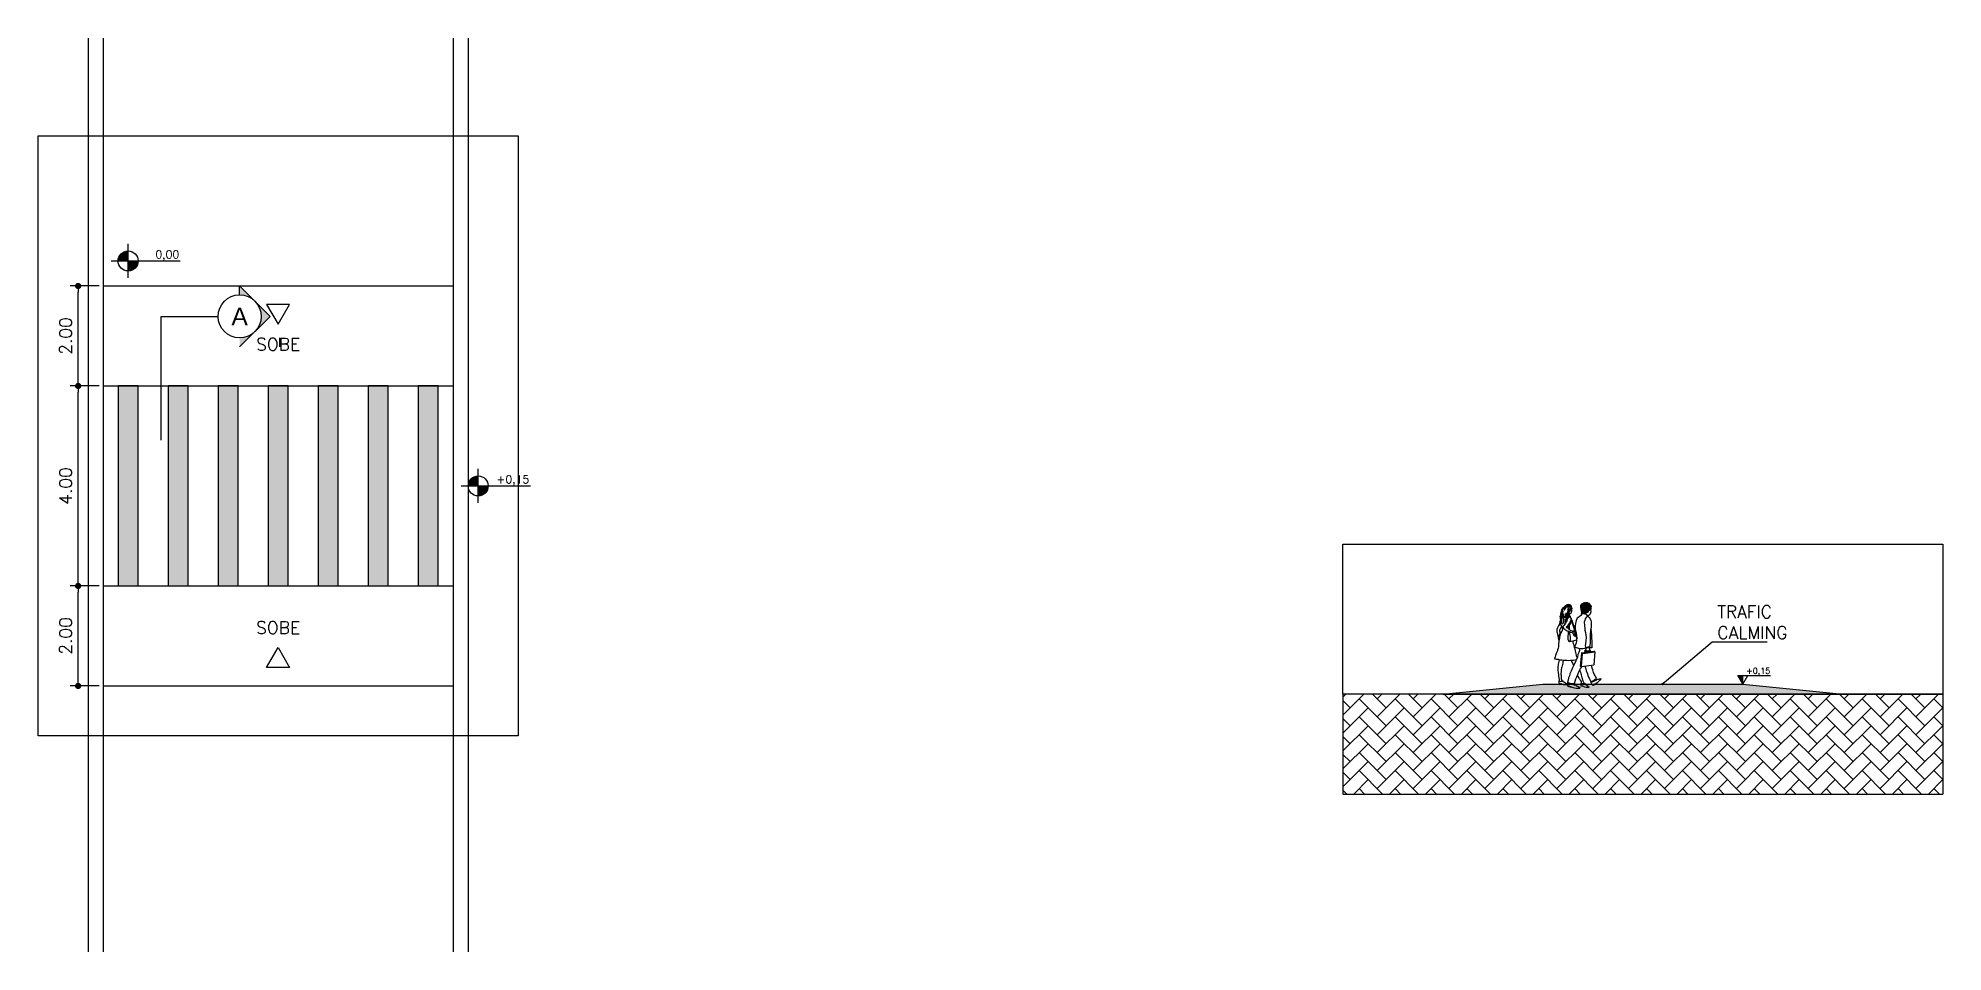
# Model space of a CAD drawing. Extents: x 387222 to 388513, y 9633222 to 9634061.
# Drawn here: x 388144.93 to 388183.02, y 9633479.37 to 9633497.65 of the extents above; entities that cross this region are included whole.
import ezdxf
from ezdxf.enums import TextEntityAlignment as Align

# ---------------------------------------------------------------- set-up
doc = ezdxf.new("R2010")
doc.units = 0
doc.header["$LTSCALE"] = 0.049213
doc.header["$PDSIZE"] = -2.5
doc.layers.get('Defpoints').update_dxf_attribs({"color": 8})
for name, color, linetype in [('AI-Cotas', 12, 'Continuous'), ('AI-Símbolo', 12, 'Continuous'), ('AI-Texto', 2, 'Continuous'), ('MEIO-FIO', 3, 'Continuous'), ('SINAH_IMPLANTAR', 7, 'Continuous')]:
    doc.layers.add(name, color=color, linetype=linetype)
doc.styles.add('COTA_125', font='romans.shx', dxfattribs={"height": 0.25})
doc.styles.add('RS', font='ROMANS.SHX', dxfattribs={"width": 1.1})
doc.styles.add('RS125', font='romans.shx', dxfattribs={"height": 0.25})
doc.styles.add('RUA_150', font='arial.ttf', dxfattribs={"height": 0.35})
doc.dimstyles.new('Cota 125', dxfattribs={"dimscale": 0.125, "dimtxt": 0.25, "dimasz": 1, "dimexe": 1.25, "dimexo": 0.625, "dimgap": 1, "dimtad": 1, "dimzin": 4, "dimdsep": 46, "dimtxsty": 'RS125', "dimblk": 'DOT', "dimcen": 0.1, "dimclrd": 12, "dimclre": 12, "dimclrt": 2, "dimadec": 0, "dimazin": 0, "dimtfac": 1, "dimtix": 1, "dimtmove": 0, "dimatfit": 3, "dimldrblk": 'DOT', "dimfxl": 1.25, "dimarcsym": 0})
doc.dimstyles.new('COTAS_125', dxfattribs={"dimtxt": 0.25, "dimasz": 0.045, "dimexe": 0.01, "dimexo": 0, "dimgap": 0.06, "dimtad": 1, "dimzin": 1, "dimdsep": 46, "dimtxsty": 'COTA_125', "dimblk": 'DOT', "dimcen": 1, "dimclrd": 5, "dimclre": 5, "dimclrt": 5, "dimadec": 0, "dimazin": 0, "dimtfac": 1, "dimtmove": 0, "dimatfit": 0, "dimldrblk": 'DOT', "dimfxl": 1, "dimtolj": 1, "dimtzin": 4, "dimarcsym": 0})

# ---------------------------------------------------------------- blocks, each defined once
blk = doc.blocks.new('_Dot')
at = {"color": 0, "linetype": 'ByBlock', "lineweight": -2}
blk.add_line((-0.5, 0), (-1, 0), dxfattribs=at)
at = {"color": 0, "linetype": 'ByBlock', "const_width": 0.5}
blk.add_lwpolyline([(-0.25, 0, 1), (0.25, 0, 1)], format="xyb", close=True, dxfattribs=at)
blk = doc.blocks.new('*D410')
at = {"layer": 'AI-Cotas', "color": 12, "lineweight": -2, "transparency": 16777216}
for p, q in [((388146.15, 9633492.69), (388145.572, 9633492.69)), ((388145.729, 9633490.815), (388145.729, 9633492.565)), ((388146.15, 9633490.69), (388145.572, 9633490.69))]:
    blk.add_line(p, q, dxfattribs=at)
at = {"layer": 'Defpoints', "color": 0, "transparency": 16777216}
for p in [(388145.729, 9633492.69), (388146.229, 9633492.69), (388146.229, 9633490.69)]:
    blk.add_point(p, dxfattribs=at)
at = {"layer": 'AI-Cotas', "color": 12, "lineweight": -2, "transparency": 16777216, "xscale": 0.125, "yscale": 0.125, "zscale": 0.125}
for p, rotation in [((388145.729, 9633492.69), 90), ((388145.729, 9633490.69), 270)]:
    blk.add_blockref('_Dot', p, dxfattribs=dict(at, rotation=rotation))
at = {"layer": 'AI-Cotas', "color": 2, "transparency": 16777216, "insert": (388145.479, 9633491.69), "char_height": 0.25, "attachment_point": 5, "rotation": 90, "style": 'RS125'}
blk.add_mtext('2.00', dxfattribs=at)
blk = doc.blocks.new('*D408')
at = {"layer": 'AI-Cotas', "color": 12, "lineweight": -2, "transparency": 16777216}
for p, q in [((388146.15, 9633490.69), (388145.572, 9633490.69)), ((388145.729, 9633486.815), (388145.729, 9633490.565)), ((388146.15, 9633486.69), (388145.572, 9633486.69))]:
    blk.add_line(p, q, dxfattribs=at)
at = {"layer": 'Defpoints', "color": 0, "transparency": 16777216}
for p in [(388145.729, 9633490.69), (388146.229, 9633490.69), (388146.229, 9633486.69)]:
    blk.add_point(p, dxfattribs=at)
at = {"layer": 'AI-Cotas', "color": 12, "lineweight": -2, "transparency": 16777216, "xscale": 0.125, "yscale": 0.125, "zscale": 0.125}
for p, rotation in [((388145.729, 9633490.69), 90), ((388145.729, 9633486.69), 270)]:
    blk.add_blockref('_Dot', p, dxfattribs=dict(at, rotation=rotation))
at = {"layer": 'AI-Cotas', "color": 2, "transparency": 16777216, "insert": (388145.479, 9633488.69), "char_height": 0.25, "attachment_point": 5, "rotation": 90, "style": 'RS125'}
blk.add_mtext('4.00', dxfattribs=at)
blk = doc.blocks.new('*D409')
at = {"layer": 'AI-Cotas', "color": 12, "lineweight": -2, "transparency": 16777216}
for p, q in [((388146.15, 9633486.69), (388145.572, 9633486.69)), ((388145.729, 9633484.815), (388145.729, 9633486.565)), ((388146.15, 9633484.69), (388145.572, 9633484.69))]:
    blk.add_line(p, q, dxfattribs=at)
at = {"layer": 'Defpoints', "color": 0, "transparency": 16777216}
for p in [(388145.729, 9633486.69), (388146.229, 9633486.69), (388146.229, 9633484.69)]:
    blk.add_point(p, dxfattribs=at)
at = {"layer": 'AI-Cotas', "color": 12, "lineweight": -2, "transparency": 16777216, "xscale": 0.125, "yscale": 0.125, "zscale": 0.125}
for p, rotation in [((388145.729, 9633486.69), 90), ((388145.729, 9633484.69), 270)]:
    blk.add_blockref('_Dot', p, dxfattribs=dict(at, rotation=rotation))
at = {"layer": 'AI-Cotas', "color": 2, "transparency": 16777216, "insert": (388145.479, 9633485.69), "char_height": 0.25, "attachment_point": 5, "rotation": 90, "style": 'RS125'}
blk.add_mtext('2.00', dxfattribs=at)
blk = doc.blocks.new('A$C4BDB3F66')
for p, q in [((13.2, 154.4), (12.5, 151.8)), ((13.8, 156.7), (13.2, 154.4)), ((13.8, 152.8), (13.6, 150)), ((16.1, 159.9), (13.8, 156.7)), ((14.4, 156.1), (13.8, 152.8)), ((16.7, 160), (14.4, 156.1)), ((15.5, 155), (14.9, 152.5)), ((14.9, 152.5), (14.9, 150.3)), ((16.1, 157.4), (15.5, 155)), ((18.4, 161.9), (16.1, 159.9)), ((17.7, 159.9), (16.1, 157.4)), ((16.4, 153.3), (16.3, 150.2)), ((16.9, 155.3), (16.4, 153.3)), ((19.8, 162), (17.7, 159.9)), ((20.7, 164), (18.4, 161.9)), ((19.5, 156.9), (19.1, 155.6)), ((20.7, 161.7), (19.2, 160)), ((20.9, 159.3), (19.5, 156.9)), ((21.6, 163.8), (19.8, 162)), ((23, 165.5), (20.7, 164)), ((22.5, 163.4), (20.7, 161.7)), ((22.1, 160.9), (20.9, 159.3)), ((23.8, 165.2), (21.6, 163.8)), ((23.7, 162.3), (22.1, 160.9)), ((26.3, 165.5), (22.5, 163.4)), ((24.8, 166.9), (23, 165.5)), ((26, 164.1), (23.7, 162.3)), ((27, 167.5), (24.8, 166.9)), ((26.3, 152.9), (25.6, 150.1)), ((26.8, 159.3), (25.9, 156.8)), ((28.2, 165.1), (26, 164.1)), ((26.7, 155.5), (26.3, 152.9)), ((29.9, 159.9), (26.7, 155.5)), ((29, 161.8), (26.8, 159.3)), ((28.2, 167.1), (27, 167.5)), ((28.6, 156.3), (27.4, 154.4)), ((27.4, 154.4), (27.6, 152.5)), ((27.6, 152.5), (27.5, 150.1)), ((28.5, 163.2), (27.7, 161.7)), ((28, 150.4), (29.9, 152.9)), ((29.1, 167), (28.2, 167.1)), ((30.2, 164.6), (28.5, 163.2)), ((29.9, 157.3), (28.6, 156.3)), ((31.2, 163.7), (29, 161.8)), ((30.6, 166.8), (29.1, 167)), ((32, 159.8), (29.9, 157.3)), ((29.9, 152.9), (31.2, 154.7)), ((32.3, 165), (30.2, 164.6)), ((32, 166.5), (30.6, 166.8)), ((32.8, 164.6), (31.2, 163.7)), ((31.2, 154.7), (32.3, 156.3)), ((33.5, 164.7), (32, 166.5)), ((33, 161.9), (32, 159.8)), ((32.3, 156.3), (33.7, 158.2)), ((33.2, 163.7), (33, 161.9)), ((33.9, 163.2), (33.5, 164.7)), ((34.2, 153.7), (33.5, 152.3)), ((33.7, 162.3), (33.9, 163.2)), ((33.7, 158.2), (34.5, 160.4)), ((34.1, 156.4), (33.8, 155.7)), ((33.8, 155.7), (34.1, 154.7)), ((34.5, 159.9), (34.1, 157.9)), ((34.1, 157.9), (34.1, 156.4)), ((34.1, 154.7), (34.2, 153.7)), ((34.3, 161.6), (34.5, 159.9)), ((34.5, 160.4), (34.3, 161.6)), ((52.5, 165.5), (55.2, 169)), ((52.5, 162), (52.5, 165.5)), ((53.5, 158.5), (52.5, 162)), ((54.2, 154.6), (53.5, 158.5)), ((54.5, 151.4), (54.2, 154.6)), ((55.2, 169), (58, 171)), ((58, 171), (60.9, 171.5)), ((60.9, 171.5), (62.9, 171.1)), ((62.9, 171.1), (65.6, 171.6)), ((65.6, 171.6), (68, 170.4)), ((67.2, 153.8), (66.9, 152.2)), ((67.3, 156.7), (67, 156)), ((67, 156), (67.2, 154.8)), ((67.2, 154.8), (67.2, 153.8)), ((67.6, 157.4), (67.3, 156.7)), ((67.8, 157.6), (67.6, 157.4)), ((68.4, 157.6), (67.8, 157.6)), ((68, 170.4), (70.4, 168.5)), ((68.7, 157.3), (68.4, 157.6)), ((69.1, 156.3), (68.7, 157.3)), ((69.2, 156.3), (70.7, 156.5)), ((70.4, 168.5), (71.9, 165.7)), ((70.7, 156.5), (71.2, 161.4)), ((72.5, 162), (71.2, 161.4)), ((71.9, 165.7), (73.2, 163.4)), ((72.4, 161.9), (72.7, 160.3)), ((73.2, 163.4), (72.5, 162)), ((72.7, 159.9), (72.5, 158.7)), ((72.5, 158.7), (72.5, 158.3)), ((72.5, 158.3), (72.9, 157.8)), ((72.6, 161.1), (72.7, 159.9)), ((73.5, 153.6), (72.8, 157.8)), ((72.9, 152), (73.1, 153.5)), ((73.1, 153.5), (73.5, 153.6)), ((4.9, 117.9), (4.6, 114.9)), ((4.6, 114.9), (4.9, 112.4)), ((5.6, 119.5), (4.9, 117.9)), ((6.9, 122.4), (5.6, 119.5)), ((7.8, 124.7), (6.9, 122.4)), ((9, 127.3), (7.8, 124.7)), ((10, 130.5), (9, 127.3)), ((10.7, 133.1), (10, 130.5)), ((10.4, 116.8), (10.3, 116.2)), ((10.3, 116.2), (10.3, 114.8)), ((10.3, 114.8), (10.4, 113)), ((11.2, 144.6), (10.4, 143.5)), ((10.4, 143.5), (10.6, 143)), ((10.9, 117.9), (10.4, 116.8)), ((10.6, 143), (11.7, 142.4)), ((11.4, 134.8), (10.7, 133.1)), ((11.6, 119.3), (10.9, 117.9)), ((11.8, 146), (11.2, 144.6)), ((11.9, 136.8), (11.4, 134.8)), ((12.1, 120.1), (11.4, 119.2)), ((12.6, 145), (11.5, 143)), ((11.7, 142.4), (13.6, 142.5)), ((12.2, 148.7), (11.8, 146)), ((12.1, 135.1), (11.8, 132.8)), ((11.8, 132.8), (11.9, 130.9)), ((12.3, 138.4), (11.9, 136.8)), ((11.9, 130.9), (12, 128.6)), ((12, 128.6), (12.9, 126.6)), ((13, 121.6), (12, 119.9)), ((12.3, 137.3), (12.1, 135.1)), ((12.5, 151.8), (12.2, 148.7)), ((12.3, 140.2), (12.7, 142)), ((12.9, 140.2), (12.3, 137.3)), ((12.3, 138.4), (12.3, 140.2)), ((13.1, 147.2), (12.6, 145)), ((12.7, 142), (13.2, 142.5)), ((12.9, 126.6), (13.6, 125.5)), ((13.5, 122.9), (13, 121.6)), ((13.6, 150), (13.1, 147.2)), ((14, 143.8), (13.1, 143)), ((14.1, 124.5), (13.5, 122.9)), ((13.6, 142.5), (15.7, 142.6)), ((13.6, 125.5), (14.5, 123.9)), ((14.2, 142.6), (13.7, 142.4)), ((14, 136.4), (13.9, 133.5)), ((13.9, 133.5), (14.3, 131.5)), ((14.8, 145), (14, 143.8)), ((14.4, 138.7), (14, 136.4)), ((15.2, 114.8), (14.1, 113.4)), ((15.4, 143.4), (14.2, 142.6)), ((14.3, 131.5), (15.3, 129.6)), ((14.8, 140.8), (14.4, 138.7)), ((14.5, 123.9), (15.6, 122.5)), ((15.2, 146.5), (14.8, 145)), ((14.9, 150.3), (15.1, 149.1)), ((15.1, 149.1), (15.2, 146.5)), ((15.3, 115.5), (15.2, 114.8)), ((15.3, 129.6), (15.8, 128)), ((15.6, 116.6), (15.3, 115.5)), ((16.6, 146), (15.4, 143.4)), ((15.6, 122.5), (15.8, 121.3)), ((15.9, 117.8), (15.6, 116.6)), ((15.7, 142.6), (18.5, 142.3)), ((15.8, 121.3), (15.9, 119.3)), ((15.9, 119.3), (15.9, 117.8)), ((16, 142.7), (16.7, 143.6)), ((16.3, 150.2), (16.7, 148.2)), ((16.7, 148.2), (16.6, 146)), ((16.7, 143.6), (17.4, 144.6)), ((17.2, 123.6), (16.8, 122)), ((16.8, 122), (17.9, 120.6)), ((17, 142.4), (18, 143.5)), ((17.4, 144.6), (17.1, 146.2)), ((18.3, 125), (17.2, 123.6)), ((17.9, 137.6), (17.7, 135.7)), ((17.7, 135.7), (17.7, 134.1)), ((17.7, 134.1), (17.9, 132.4)), ((18.2, 140.2), (17.9, 137.6)), ((17.9, 132.4), (18.1, 130.8)), ((17.9, 120.6), (19.9, 118.7)), ((18, 143.5), (18.4, 144.4)), ((18.1, 130.8), (18.6, 129.6)), ((19.5, 126.5), (18.3, 125)), ((18.4, 144.4), (18.9, 146.5)), ((18.5, 142.3), (19.9, 142.6)), ((18.9, 146.5), (19.4, 148.9)), ((20.8, 128.1), (19.5, 126.5)), ((20.9, 143.6), (19.6, 142.3)), ((19.9, 142.6), (22, 141.7)), ((19.9, 118.7), (20.9, 117.4)), ((22.3, 130.5), (20.8, 128.1)), ((21.9, 145.3), (20.9, 143.6)), ((20.9, 117.4), (23.1, 116.3)), ((21.4, 135.6), (21.2, 134.1)), ((21.2, 134.1), (21.2, 132.5)), ((21.2, 132.5), (21.9, 131.3)), ((21.6, 137.4), (21.4, 135.6)), ((21.8, 138.9), (21.6, 137.4)), ((21.7, 141.8), (23.1, 143.6)), ((22.3, 147), (21.9, 145.3)), ((22, 141.7), (23.7, 140.7)), ((23, 150.7), (22.3, 147)), ((23.6, 132.7), (22.3, 130.5)), ((23.8, 123.3), (23, 122.4)), ((23, 122.4), (24.2, 121.7)), ((23.1, 116.3), (25, 114.9)), ((24.5, 134.8), (23.6, 132.7)), ((23.7, 140.7), (25.1, 140.3)), ((25.8, 125.1), (23.8, 123.3)), ((25.2, 142.3), (23.9, 141.6)), ((24.2, 121.7), (25.8, 120.8)), ((24.5, 139.9), (24.7, 140.4)), ((24.8, 136.2), (24.5, 139.9)), ((25.1, 137), (24.5, 134.8)), ((26.9, 141.7), (24.8, 140.3)), ((25, 114.9), (27.8, 114)), ((25.1, 140.3), (27.1, 140.7)), ((26.3, 144.6), (25.2, 142.3)), ((25.6, 140), (25.4, 137.2)), ((25.6, 150.1), (25.6, 147.2)), ((25.6, 147.2), (26.3, 144.6)), ((27.5, 127.1), (25.8, 125.1)), ((25.8, 120.8), (27.3, 119.8)), ((26.8, 120), (26.4, 125.8)), ((27.7, 143.4), (26.9, 141.7)), ((27.1, 140.7), (29, 142.2)), ((27.2, 126.6), (28, 119.3)), ((27.4, 119.7), (28.1, 119.1)), ((27.5, 150.1), (27.8, 147.7)), ((28.8, 129.1), (27.5, 127.1)), ((27.8, 145.3), (27.7, 143.4)), ((27.8, 147.7), (27.8, 145.3)), ((28.1, 149.1), (28, 150.4)), ((28.7, 145.6), (28.1, 149.1)), ((28.1, 119.1), (28.4, 118.8)), ((28.4, 118.8), (29.5, 117.6)), ((30.2, 144), (28.7, 145.6)), ((30.1, 131.3), (28.8, 129.1)), ((29, 142.2), (29.5, 143.6)), ((29.5, 146.2), (29.2, 145.1)), ((29.6, 122.8), (29.4, 120.8)), ((29.4, 120.8), (29.6, 119.1)), ((29.5, 150.2), (30.5, 149.4)), ((29.8, 149.9), (29.5, 150.2)), ((29.6, 147.1), (29.5, 146.2)), ((29.5, 143.6), (30.9, 142.9)), ((29.8, 126.2), (29.5, 124.7)), ((29.5, 124.7), (29.6, 122.8)), ((29.5, 117.6), (30.4, 116.7)), ((30, 148.1), (29.6, 147.1)), ((29.6, 119.1), (29.7, 117.4)), ((30.5, 149.2), (29.8, 149.9)), ((30.3, 126.4), (29.8, 126.2)), ((30.5, 149.4), (30, 148.1)), ((31.5, 133.5), (30.1, 131.3)), ((32.4, 143.5), (30.2, 144)), ((31.5, 127.6), (30.3, 126.4)), ((30.4, 116.7), (31.1, 116.2)), ((31.8, 149.2), (30.5, 149.2)), ((30.7, 142.9), (31.4, 142.1)), ((30.9, 142.9), (32.4, 143.5)), ((31.1, 116.2), (32.6, 115.5)), ((31.4, 142.1), (32.3, 140.9)), ((31.5, 142.1), (32.4, 141.2)), ((32.4, 136), (31.5, 133.5)), ((32.1, 129.3), (31.5, 127.6)), ((31.7, 134), (31.9, 132.8)), ((32.5, 150.1), (31.8, 149.2)), ((31.9, 132.8), (32.1, 131.3)), ((32.1, 131.3), (32.1, 129.3)), ((32.4, 141.2), (33.2, 139.2)), ((32.4, 140.8), (32.7, 138.6)), ((32.7, 138.6), (32.4, 136)), ((33.2, 151.5), (32.5, 150.1)), ((32.6, 137.8), (33.8, 135.2)), ((32.6, 115.5), (35.3, 114.7)), ((33.5, 152.3), (33.2, 151.5)), ((33.2, 139.2), (35.3, 134)), ((33.8, 135.2), (38.5, 120.3)), ((35.3, 134), (36.8, 129.9)), ((35.3, 114.7), (36.1, 114.4)), ((35.5, 114.6), (39.8, 115.4)), ((36.1, 114.4), (36.8, 113.7)), ((36.8, 129.9), (38.5, 124.8)), ((38.5, 124.8), (39.9, 119.9)), ((38.5, 120.3), (39.8, 115.4)), ((40.9, 114), (39.7, 115.4)), ((39.9, 119.9), (40.9, 114.1)), ((42, 129.8), (41, 124)), ((41, 124), (41.1, 119.9)), ((41.1, 119.9), (41.8, 114.9)), ((41.8, 114.9), (43, 110.8)), ((43, 135.9), (42, 129.8)), ((45.6, 140.6), (43, 135.9)), ((49.3, 143.3), (45.6, 140.6)), ((52.5, 145.9), (49.3, 143.3)), ((54.5, 149.2), (52.5, 145.9)), ((54.1, 149.8), (54.5, 151.4)), ((56.4, 149.5), (54.1, 149.8)), ((57.4, 149), (54.5, 149.2)), ((55.8, 149.6), (55.6, 149.1)), ((57.8, 149.5), (56.4, 149.5)), ((60.3, 148.2), (57.4, 149)), ((59.2, 150.3), (57.8, 149.5)), ((60.7, 149.6), (59.2, 150.3)), ((59.6, 132.2), (59.3, 130.1)), ((59.3, 130.1), (59.8, 127.7)), ((60.6, 135.8), (59.6, 132.2)), ((59.8, 127.7), (60.1, 124.3)), ((60.1, 124.3), (60.8, 120.8)), ((63.9, 147.5), (60.3, 148.2)), ((61.2, 138.8), (60.6, 135.8)), ((62.3, 149.6), (60.7, 149.6)), ((60.8, 120.8), (60.9, 116)), ((60.9, 116), (62.2, 111.5)), ((63.5, 141.4), (61.2, 138.8)), ((63, 150.7), (62.3, 149.6)), ((64, 151.2), (63, 150.7)), ((65.2, 142.9), (63.5, 141.4)), ((66.6, 144.6), (63.9, 147.5)), ((64.9, 151.7), (64, 151.2)), ((65.9, 151.9), (64.9, 151.7)), ((66.5, 144.4), (65.2, 142.9)), ((66.8, 151.9), (65.9, 151.9)), ((66.2, 144.8), (66.5, 146.3)), ((66.5, 146.3), (68.5, 146.5)), ((66.9, 152.2), (66.8, 151.9)), ((66.9, 144.4), (69.5, 141.9)), ((68.5, 146.5), (70.3, 147.1)), ((69.5, 141.9), (71.2, 138.9)), ((70.3, 147.1), (71.2, 148.6)), ((71.2, 148.6), (72.9, 152)), ((71.2, 138.9), (72.6, 135.6)), ((72.4, 113.6), (72.9, 118)), ((72.6, 135.6), (73.1, 133.2)), ((73.3, 122.7), (72.9, 118)), ((72.9, 118), (73.6, 113)), ((73.1, 133.2), (73.4, 128.9)), ((73.4, 128.9), (73.1, 125.6)), ((73.1, 125.6), (73.3, 122.7)), ((4.9, 112.4), (4.9, 111.8)), ((5, 111.9), (6.5, 105.5)), ((6.2, 77.2), (5.7, 74.9)), ((6, 105.6), (8.1, 105.4)), ((6, 105.6), (6.4, 104.1)), ((7.1, 80), (6.2, 77.2)), ((6.4, 104), (7.5, 104.2)), ((6.7, 104.1), (7.3, 101.7)), ((7.8, 83), (7.1, 80)), ((7.3, 101.7), (7.6, 100.1)), ((7.5, 104.2), (8.9, 104.3)), ((7.6, 100.1), (8.3, 97.9)), ((8.1, 89.8), (7.8, 86.3)), ((7.8, 86.3), (7.8, 83)), ((8.1, 105.4), (9.2, 105.5)), ((8.4, 92.8), (8.1, 89.8)), ((8.3, 97.9), (8.9, 97)), ((8.9, 94.7), (8.4, 92.8)), ((8.9, 104.3), (9.8, 104.6)), ((9, 97.2), (8.9, 94.7)), ((9.7, 100.1), (9, 97.2)), ((9.2, 105.5), (10.5, 105.9)), ((10.2, 102.4), (9.7, 100.1)), ((9.8, 104.6), (10.3, 104.9)), ((10.9, 105.2), (10.2, 102.4)), ((10.3, 104.9), (10.8, 105.1)), ((10.4, 113), (10.5, 112.1)), ((10.5, 112.1), (10.5, 111.1)), ((10.5, 111.1), (10.7, 108.5)), ((10.5, 105.9), (10.9, 106.3)), ((10.8, 106.1), (10.7, 109)), ((11.4, 107.1), (10.9, 105.2)), ((10.9, 106.3), (11, 105.8)), ((12.2, 109.6), (11.4, 107.1)), ((13.1, 111.2), (12.2, 109.6)), ((13.4, 111.9), (13.1, 111.2)), ((14.1, 113.4), (13.4, 111.9)), ((27.4, 105.1), (27.7, 108.6)), ((27.5, 101.4), (27.4, 105.1)), ((27.6, 97.9), (27.5, 101.4)), ((27.9, 95.6), (27.6, 97.9)), ((28.1, 112.6), (27.7, 114)), ((27.7, 108.6), (28, 111.7)), ((27.8, 114), (29.6, 113.5)), ((27.9, 95.6), (27.8, 94.1)), ((28, 111.7), (28.1, 112.6)), ((30.6, 93.2), (28, 94)), ((29.9, 111.6), (28.1, 112.6)), ((29.3, 113.5), (30.1, 111.6)), ((29.4, 113.1), (30.2, 113.3)), ((29.6, 113.5), (31.6, 112.9)), ((29.9, 111.7), (30.3, 109.3)), ((30, 111.7), (32.7, 112)), ((30.3, 109.3), (30.6, 105.9)), ((30.6, 105.9), (31, 102.8)), ((31, 96.4), (30.6, 94.4)), ((30.6, 94.4), (30.6, 93.2)), ((30.8, 93.4), (33.1, 94.1)), ((31, 102.8), (31, 99.2)), ((31, 99.2), (31, 96.4)), ((31.6, 112.9), (32.9, 112)), ((32.9, 112), (35.2, 111.4)), ((33.1, 94.1), (36.7, 94.7)), ((35.2, 111.4), (35.8, 111)), ((35.8, 111), (36.6, 110.2)), ((36.6, 110.2), (37.4, 108.5)), ((36.7, 94.7), (38.5, 95.3)), ((37.3, 93), (36.7, 94.7)), ((37.9, 113), (36.8, 113.7)), ((37.3, 113.3), (40.9, 114.1)), ((38.2, 89.2), (37.3, 93)), ((37.4, 108.5), (38.2, 107.1)), ((39.1, 112), (37.9, 113)), ((38.2, 107.1), (39.5, 105.1)), ((39.1, 86.1), (38.2, 89.2)), ((38.5, 95.3), (40, 95.8)), ((40.2, 111.3), (39.1, 112)), ((40.3, 81.9), (39.1, 86.1)), ((39.5, 105.1), (41.2, 104)), ((39.8, 109.7), (39.7, 109)), ((39.7, 109), (39.8, 108.2)), ((39.8, 109.6), (39.8, 109.7)), ((40.3, 109.1), (39.8, 109.6)), ((40, 107.4), (39.8, 108.6)), ((40.3, 106.2), (40, 107.4)), ((40, 95.8), (42.1, 96.5)), ((40.3, 111.2), (41, 110)), ((40.8, 108.2), (40.3, 109.1)), ((41.3, 105.4), (40.3, 106.2)), ((41.3, 78), (40.3, 81.9)), ((40.8, 108.3), (41.5, 108)), ((40.9, 114.1), (42.5, 108.8)), ((41.9, 86.8), (40.9, 84)), ((40.9, 84), (41.1, 82.2)), ((41, 110), (41.3, 109.1)), ((41.1, 82.2), (48, 80.3)), ((41.2, 104), (42.7, 105.2)), ((41.3, 109.1), (41.7, 108.3)), ((41.3, 105.4), (41.8, 105.9)), ((41.7, 75.3), (41.3, 78)), ((41.7, 108.3), (41.5, 108)), ((41.7, 107.2), (42, 107.6)), ((41.8, 105.9), (41.7, 107.2)), ((42.6, 106.6), (41.9, 107.8)), ((43.2, 91), (41.9, 86.8)), ((42.1, 96.5), (44, 96.7)), ((42.5, 108.8), (43.4, 104.3)), ((42.7, 105.2), (42.6, 106.6)), ((43, 110.8), (44.3, 104.8)), ((44, 95.1), (43.2, 91)), ((43.4, 104.3), (44, 97.7)), ((43.9, 96.7), (44.2, 96.8)), ((44.7, 100.8), (44, 95.1)), ((44, 97.7), (44, 96.7)), ((44.3, 104.8), (44.7, 100.8)), ((48, 80.3), (52.4, 79.5)), ((49.8, 80), (50.1, 75.6)), ((52.4, 79.5), (56.5, 79.5)), ((56.5, 79.5), (60.5, 80.3)), ((60.5, 80.3), (62.1, 80.7)), ((61.9, 89.6), (61.5, 85.1)), ((61.5, 85.1), (62.2, 82.4)), ((62.4, 94.7), (61.9, 89.6)), ((63.7, 80.7), (62.1, 80.7)), ((62.2, 111.5), (62.6, 106.4)), ((62.2, 82.4), (71.4, 83.4)), ((62.3, 81), (62.4, 82.4)), ((70.9, 81.1), (62.3, 81)), ((63, 101.4), (62.4, 94.7)), ((62.6, 106.4), (63, 101.4)), ((62.6, 77.9), (63, 78.8)), ((63, 75.9), (62.6, 77.9)), ((63, 78.8), (63.3, 79.5)), ((63.3, 79.5), (63.7, 80.1)), ((63.7, 80.6), (63.7, 81.1)), ((63.7, 80.1), (63.7, 80.6)), ((69.4, 81.1), (69.5, 80.3)), ((74.6, 80.8), (69.5, 80.8)), ((69.5, 80.3), (69.7, 79.2)), ((69.7, 79.2), (70, 78.2)), ((70, 78.2), (70.3, 77)), ((70.3, 77.1), (70.5, 76.2)), ((70.5, 76.2), (70.5, 75.3)), ((70.9, 81.1), (70.9, 83.3)), ((71.4, 83.4), (71.6, 85.8)), ((71.6, 85.8), (71.8, 90.8)), ((71.8, 90.8), (72, 96.4)), ((71.9, 104.4), (72, 109.1)), ((71.9, 100.4), (71.9, 104.4)), ((72, 96.4), (71.9, 100.4)), ((72, 109.1), (72.4, 113.6)), ((73.6, 113), (74.2, 106.3)), ((74.2, 106.3), (74.2, 101)), ((74.2, 101), (74.4, 93.9)), ((74.4, 93.9), (74.4, 88.2)), ((74.4, 88.2), (74.6, 83.8)), ((74.6, 83.8), (74.6, 80.8)), ((1.5, 62.9), (0, 59.3)), ((0, 59.3), (3.4, 58.3)), ((2.2, 65.8), (1.5, 62.9)), ((3.6, 69.4), (2.2, 65.8)), ((3.4, 58.3), (7.2, 58.1)), ((4.6, 72.5), (3.6, 69.4)), ((5.7, 74.9), (4.6, 72.5)), ((7.2, 58.1), (10.7, 57.2)), ((7.3, 41.4), (8.1, 48)), ((7.5, 35.8), (7.3, 41.4)), ((8.1, 48), (9, 53.6)), ((9, 53.6), (10, 57.4)), ((10.7, 57.2), (14.6, 57)), ((14.1, 35.5), (14.8, 42.6)), ((14.6, 57), (18.4, 56.2)), ((15.7, 47.5), (14.8, 42.6)), ((16.5, 50.2), (15.7, 47.5)), ((16.9, 52.7), (16.5, 50.2)), ((17.6, 55), (16.9, 52.7)), ((18, 56.3), (17.6, 55)), ((18.4, 56.2), (21.6, 56.2)), ((21.6, 56.2), (24.4, 56)), ((24.4, 56), (28.6, 55.6)), ((28.6, 55.6), (32.2, 56)), ((32.2, 56), (35.8, 56)), ((36.1, 41.3), (33, 34.4)), ((33.6, 56), (34.8, 52.4)), ((34.8, 52.4), (35.9, 50)), ((35.8, 56), (37.4, 56.4)), ((35.9, 50), (37.2, 47.2)), ((39.3, 47.6), (36.1, 41.3)), ((37.2, 47.2), (38.1, 45.5)), ((37.4, 56.4), (40.6, 56.8)), ((42.7, 54.7), (39.3, 47.6)), ((40.6, 56.8), (43.7, 57.5)), ((42.5, 71.7), (41.7, 75.3)), ((43.1, 68.9), (42.5, 71.7)), ((45.7, 62.5), (42.7, 54.7)), ((43.9, 66.4), (43.1, 68.9)), ((44.2, 64.3), (43.9, 66.4)), ((45, 61.6), (44.2, 64.3)), ((46.9, 67.8), (45.7, 62.5)), ((48.4, 71.8), (46.9, 67.8)), ((50.1, 75.6), (48.4, 71.8)), ((50.1, 35.7), (51.8, 39.9)), ((53.9, 70.8), (51.1, 44.6)), ((51.1, 44.6), (53.9, 43.4)), ((51.8, 39.9), (55.1, 43.6)), ((53.9, 70.8), (78.5, 74.6)), ((56.2, 69.4), (53.9, 70.8)), ((54, 43.5), (56.2, 69.4)), ((54, 43.5), (78.9, 47.3)), ((56.4, 69.5), (80.5, 73.2)), ((60.8, 75.3), (60.9, 75.7)), ((61.2, 74.9), (60.8, 75.3)), ((60.9, 75.7), (61.1, 75.8)), ((60.9, 70.8), (61.2, 75.5)), ((60.9, 44.5), (62.6, 38.8)), ((61.1, 75.8), (61.3, 75.9)), ((61.2, 75.5), (61.9, 75.6)), ((61.3, 75.9), (61.5, 75.8)), ((61.5, 75.8), (61.7, 75.6)), ((61.7, 75.5), (63, 75.8)), ((61.7, 75.6), (61.8, 75.5)), ((61.9, 75.6), (61.8, 71.1)), ((61.9, 74.6), (61.8, 74.6)), ((61.8, 74.6), (61.8, 74.6)), ((61.9, 75), (63.2, 75.2)), ((62.2, 74.4), (61.9, 74.6)), ((62.7, 74.3), (62.2, 74.4)), ((62.6, 75.1), (63.1, 75)), ((62.6, 38.8), (63.6, 35)), ((63.2, 74.2), (62.7, 74.3)), ((63.3, 75.3), (63, 75.9)), ((63.1, 75), (63.3, 75.3)), ((63.6, 74.1), (63.2, 74.2)), ((64.2, 74), (63.6, 74.1)), ((64.9, 74), (64.2, 74)), ((65.2, 74.4), (64.9, 74)), ((65.3, 74.7), (65.2, 74.4)), ((65.5, 74.4), (65.3, 74.7)), ((66, 74.1), (65.5, 74.4)), ((66.5, 74.1), (66, 74.1)), ((66.9, 74.6), (66.5, 74.1)), ((67.1, 74.7), (66.9, 74.6)), ((67.3, 74.3), (67.1, 74.7)), ((67.9, 74.2), (67.3, 74.3)), ((68.3, 74.3), (67.9, 74.2)), ((68.7, 74.7), (68.3, 74.3)), ((68.8, 75), (68.7, 74.7)), ((69.1, 74.7), (68.8, 75)), ((69.5, 74.4), (69.1, 74.7)), ((70.2, 74.5), (69.5, 74.4)), ((70.4, 74.9), (70.2, 74.5)), ((70.5, 75.2), (70.4, 74.9)), ((70.5, 75.3), (70.5, 75.1)), ((70.6, 75.9), (71.4, 75.9)), ((70.6, 75), (70.6, 72.7)), ((71.4, 75.9), (71.3, 72.8)), ((75.6, 40.3), (73.9, 46.5)), ((76.8, 36.8), (75.6, 40.3)), ((80.7, 73.2), (78.5, 74.6)), ((80.5, 73.2), (78.9, 47.3)), ((7.8, 31.7), (7.5, 35.8)), ((8.5, 27.3), (7.8, 31.7)), ((8.8, 24.2), (8.5, 27.3)), ((9.4, 21), (8.8, 24.2)), ((9.8, 17.5), (9.4, 21)), ((9.5, 14.5), (9.8, 17.5)), ((12.5, 8.2), (9.5, 8.1)), ((14.2, 9.1), (12.3, 9.1)), ((12.5, 8.2), (12.3, 9.1)), ((13.6, 27.3), (13.4, 21.1)), ((13.4, 21.1), (13.6, 18.2)), ((13.6, 27.3), (14.1, 35.5)), ((13.6, 18.2), (14.1, 16.8)), ((14.1, 16.8), (15.3, 15.2)), ((14.2, 9.1), (17.1, 7.9)), ((15.2, 15.2), (15.6, 14.6)), ((15.9, 14.9), (17.6, 13.1)), ((17.1, 7.9), (20.4, 7.6)), ((19.8, 11.4), (17.6, 13.1)), ((22.3, 10.3), (19.8, 11.4)), ((20.4, 7.6), (24, 7.7)), ((24.5, 9.1), (22.3, 10.3)), ((24, 7.7), (25.6, 7.7)), ((24.4, 9), (25.5, 8.6)), ((25.6, 7.7), (25.5, 8.6)), ((27.6, 16.4), (26.1, 12.4)), ((26.1, 12.4), (30.5, 10.4)), ((26.2, 10.7), (26.1, 8.9)), ((26.1, 8.9), (26.3, 7.5)), ((26.6, 12.1), (26.2, 10.7)), ((26.5, 4.4), (26.2, 7.4)), ((26.8, 12), (26.4, 12.2)), ((26.4, 5.9), (33.9, 2.9)), ((26.4, 4.5), (33.1, 2.2)), ((28.7, 10.3), (26.8, 12)), ((28.3, 21.1), (27.6, 16.4)), ((29.7, 25.3), (28.3, 21.1)), ((30.8, 9), (28.7, 10.3)), ((30.8, 29), (29.7, 25.3)), ((30.5, 10.4), (33.9, 9.7)), ((33, 34.4), (30.8, 29)), ((33.9, 8.4), (30.8, 9)), ((33.1, 2.2), (33.9, 2.9)), ((33.9, 9.7), (36.8, 9.5)), ((36.9, 8.4), (33.9, 8.4)), ((33.9, 2.9), (37, 1.5)), ((36.8, 9.5), (40, 10)), ((38.8, 9.3), (36.9, 8.4)), ((37, 1.5), (40.1, 0.9)), ((38.9, 8.3), (38.1, 7.8)), ((38.1, 7.8), (38.4, 7.1)), ((38.4, 7.1), (39.3, 7.4)), ((38.7, 9.6), (38.6, 9.1)), ((39.4, 9.1), (38.8, 9.3)), ((39.8, 8.3), (38.9, 8.3)), ((39.3, 7.4), (39.9, 7.8)), ((40.6, 7.9), (39.4, 9.1)), ((40.2, 8.3), (39.6, 8.3)), ((39.6, 8.3), (40.2, 7.1)), ((40.2, 7.1), (39.6, 5.2)), ((39.9, 8.3), (40.7, 8.9)), ((39.9, 7.8), (39.9, 8.3)), ((40, 10), (41.5, 14.5)), ((40.1, 0.9), (43.4, 0.3)), ((41.2, 8.3), (40.2, 8.3)), ((40.2, 8.1), (41.8, 7.4)), ((42, 6.7), (40.6, 7.9)), ((40.7, 8.9), (41.8, 8.7)), ((41.5, 8.1), (41.2, 8.3)), ((41.5, 14.5), (42.7, 19)), ((41.8, 8.7), (41.5, 8.1)), ((41.8, 7.4), (43, 7.5)), ((42.9, 6), (42, 6.7)), ((42.7, 19), (44.7, 23.1)), ((42.9, 6), (45.5, 4.6)), ((43.4, 0.3), (47, 0.2)), ((44.7, 23.1), (46.4, 27.8)), ((45.5, 4.6), (47.4, 3.5)), ((46.1, 25.5), (45.8, 26.2)), ((47, 23.8), (46.1, 25.5)), ((46.4, 27.8), (48.2, 31.7)), ((49.2, 20.4), (47, 23.8)), ((47, 0.2), (50.4, 0)), ((47.4, 3.5), (48.7, 2.7)), ((48.2, 31.7), (50.1, 35.7)), ((48.7, 2.7), (50.5, 1.7)), ((49.2, 20.4), (51.6, 16.1)), ((51.8, 32.1), (50.4, 37)), ((50.4, 0), (50.9, 0.9)), ((50.5, 1.7), (50.9, 0.9)), ((51.6, 16.1), (53, 13.8)), ((51.8, 32.1), (52.5, 29.7)), ((52.5, 29.7), (53.1, 27.8)), ((52.6, 29.5), (54.7, 21.7)), ((55.6, 3.9), (52.6, 4.3)), ((53, 13.8), (53.3, 12.9)), ((53.3, 12.9), (53.6, 11.6)), ((53.6, 11.6), (53.6, 10.7)), ((53.6, 10.7), (53.6, 10.4)), ((54.7, 21.7), (56.5, 14.8)), ((55.6, 3.9), (55.5, 4.8)), ((57.5, 4.6), (55.5, 4.8)), ((56.5, 14.8), (57.9, 12.3)), ((57.5, 4.6), (60.2, 3)), ((57.9, 12.3), (58.8, 10.7)), ((58.8, 10.7), (59, 10.4)), ((59, 10.4), (59.2, 10)), ((59.2, 10), (59.3, 9.8)), ((59.8, 10.1), (61.2, 8.1)), ((60.2, 3), (63.4, 2.3)), ((63.2, 6.1), (61.2, 8.1)), ((65.6, 4.8), (63.2, 6.1)), ((63.4, 2.3), (67, 2)), ((63.6, 35), (64.9, 32.1)), ((64.9, 32.1), (66.1, 29.1)), ((67.7, 3.4), (65.6, 4.8)), ((66.1, 29.1), (66.9, 25.7)), ((66.9, 25.7), (67.9, 22.3)), ((67, 2), (68.6, 1.8)), ((67.6, 3.4), (68.5, 2.7)), ((67.9, 22.3), (69.8, 18.8)), ((68.5, 2.7), (68.6, 2.3)), ((68.6, 1.8), (68.6, 2.3)), ((69.8, 18.8), (71.3, 16)), ((71.3, 16), (72.8, 13.1)), ((72.8, 13.1), (76.7, 14.8)), ((74.3, 9.3), (73.4, 12.2)), ((73.7, 13.3), (74.1, 12.3)), ((75.8, 6.8), (74.3, 9.3)), ((77.7, 5.4), (75.8, 6.8)), ((76.3, 6.5), (83.2, 10.2)), ((76.7, 14.8), (80.6, 17.4)), ((78.3, 31.9), (76.8, 36.8)), ((78.8, 6.2), (77.7, 5.4)), ((79.6, 28.5), (78.3, 31.9)), ((80.9, 7.7), (78.8, 6.2)), ((81.1, 25.1), (79.6, 28.5)), ((80.6, 17.4), (83.8, 20.2)), ((83.6, 9.6), (80.9, 7.7)), ((83.8, 20.2), (81.1, 25.1)), ((82.3, 18.8), (84.5, 17.6)), ((82.6, 17.6), (82.3, 16.4)), ((82.3, 16.4), (83.7, 16.4)), ((83.5, 17.9), (82.6, 17.6)), ((85.2, 10.9), (83.2, 10.2)), ((83.2, 10.2), (83.6, 9.6)), ((83.7, 18.5), (84.4, 19)), ((83.8, 18.1), (83.7, 18.5)), ((83.7, 16.4), (84.1, 17.3)), ((84.4, 19), (84, 18.1)), ((84, 18.2), (86.1, 18.4)), ((84, 17.9), (84, 18.2)), ((84.1, 17.3), (84, 17.9)), ((84.5, 17.6), (87.9, 18)), ((88.3, 13.4), (85.2, 10.9)), ((87.9, 18), (90.2, 19)), ((90.9, 16.3), (88.3, 13.4)), ((90.2, 19), (91.5, 19.3)), ((92.9, 19.1), (90.9, 16.3)), ((91.5, 19.3), (92.4, 19.4)), ((92.4, 19.4), (92.9, 19.1))]:
    blk.add_line(p, q)
for centre, radius, start, end in [((31.3, 158.7), 6.61, 92.2031, 152.3594), ((29.7, 158.9), 7.41, 76.2585, 116.5561), ((30.4, 161.7), 4.04, 69.0687, 122.7767), ((19, 164.8), 15.1, 309.7846, 347.9078), ((23, 163.5), 10.4, 304.2731, 1.0723), ((61.3, 162.5), 8.33, 83.091, 205.499), ((62.4, 162.1), 8.83, 109.1488, 176.8364), ((101, 170.1), 48.1, 189.1316, 196.2017), ((62.5, 162.1), 8.48, 97.714, 202.5971), ((40.8, 152.9), 14.4, 348.2543, 22.7677), ((64.5, 161.5), 9.93, 111.0943, 188.0307), ((42.7, 153.3), 12.9, 344.7612, 20.1514), ((66, 160.2), 11, 110.1212, 195.9762), ((43.4, 153.3), 12.8, 343.0151, 17.7093), ((68.4, 158.8), 13.1, 115.1926, 164.2191), ((69.4, 158.7), 13.3, 118.8752, 189.1766), ((44.8, 152.5), 12.2, 345.8242, 19.6224), ((72.8, 157.8), 15.9, 130.687, 191.8348), ((46.9, 152.5), 10.5, 343.3839, 11.1695), ((74.3, 156.8), 17.2, 131.7655, 181.4824), ((46.8, 153.3), 11.2, 340.4471, 20.2727), ((75.6, 158.2), 17.5, 137.9754, 182.7019), ((43.7, 153), 15, 347.725, 16.6752), ((73.4, 159.9), 14.6, 137.7844, 189.8849), ((46.5, 153.7), 13.1, 344.4115, 17.0847), ((77.4, 159.2), 18.1, 148.2851, 182.0191), ((43.4, 153.3), 16.7, 349.1899, 18.0783), ((77.1, 160.5), 17.1, 146.3396, 190.2198), ((44.7, 153.5), 16.1, 346.5893, 14.1306), ((80.4, 161.1), 20, 154.593, 187.0711), ((37.8, 153), 23.5, 351.6835, 13.8211), ((78.9, 161.9), 18, 153.6534, 195.0674), ((47.4, 152.9), 14.6, 346.8181, 16.826), ((78.2, 163.6), 16.7, 155.9513, 202.8), ((53.3, 152.6), 9.84, 348.7024, 27.4202), ((81.4, 164.7), 19.1, 165.7739, 203.2204), ((-6.7, 139.8), 75.7, 12.7362, 23.609), ((50.3, 156.8), 18.1, 2.3489, 46.7579), ((46.6, 155.3), 21.5, 6.049, 41.3563), ((49.9, 155.5), 20.1, 2.7474, 49.7148), ((57.6, 157), 14.6, 18.157, 68.6488), ((103.4, 169.4), 40.6, 178.6267, 205.5161), ((54.4, 153), 9.45, 348.543, 26.0292), ((59.5, 158), 13, 16.7855, 74.087), ((55.5, 156.6), 15.7, 11.4923, 61.2681), ((61.4, 158.6), 12.2, 20.6024, 81.5993), ((104.4, 173.2), 41.3, 183.9997, 205.1034), ((55.4, 156.8), 15.2, 359.5207, 58.9606), ((48.4, 154.9), 20.9, 3.7782, 45.1232), ((63, 160.6), 10.2, 18.5065, 87.5971), ((35.3, 151.6), 32.9, 10.2701, 30.7445), ((102.2, 170.9), 39.1, 188.431, 206.076), ((61.4, 159.3), 11.3, 15.4759, 78.7265), ((63.6, 161.4), 9.71, 44.204, 88.9602), ((55.1, 152.6), 9.8, 354.3457, 26.8703), ((19.1, 145.9), 5.64, 308.1632, 21.3328), ((26, 143.9), 2.76, 327.6582, 32.3418), ((21.8, 12), 12.9, 167.9042, 197.8366), ((12.4, 20.2), 6.4, 239.7457, 302.9082), ((65.3, 6.5), 12.9, 161.0606, 189.9962), ((57, 15.8), 6.4, 232.9021, 296.0645), ((72.3, 24.1), 11.9, 275.3817, 331.3718)]:
    blk.add_arc(centre, radius, start, end)
blk = doc.blocks.new('niv-plan')
at = {"color": 0}
for p, q in [((-0.17, 0), (0.522, 0)), ((0, -0.17), (0, 0.17))]:
    blk.add_line(p, q, dxfattribs=at)
at = {"color": 250, "const_width": 0.1}
for points in [[(0, 0.05, 0.414214), (-0.05, 0, 1)], [(0, -0.05, 0.414214), (0.05, 0, 1)]]:
    blk.add_lwpolyline(points, format="xyb", dxfattribs=at)
at = {"color": 0}
blk.add_circle((0, 0), 0.1, dxfattribs=at)
at = {"color": 2, "style": 'RS'}
blk.add_attdef('RN0,00', text='', height=0.08, dxfattribs=at).set_placement((0.512, 0.026), align=Align.RIGHT)
blk = doc.blocks.new('niv-cort')
at = {"color": 0}
for p, q in [((0, 0), (-0.07, 0.118)), ((-0.07, 0.118), (0.376, 0.118)), ((0, 0), (0.068, 0.118)), ((0, 0), (0, 0.118))]:
    blk.add_line(p, q, dxfattribs=at)
at = {"color": 251}
blk.add_solid([(0, 0), (0, 0.118), (-0.07, 0.118)], dxfattribs=at)
at = {"color": 2, "style": 'RS'}
blk.add_attdef('RN0,00', text='', height=0.08, dxfattribs=at).set_placement((0.373, 0.14), align=Align.RIGHT)

msp = doc.modelspace()

# ---------------------------------------------------------------- hatches: boundary and pattern name
h = msp.add_hatch(color=256)
h.dxf.hatch_style = 1
h.paths.add_polyline_path([(388149.273, 9633492.376, -0.190865), (388149.39, 9633492.081, -0.198808), (388149.264, 9633491.777), (388149.568, 9633492.081)])
h.paths.add_polyline_path([(388148.959, 9633492.69), (388148.959, 9633492.512, -0.190865), (388149.254, 9633492.395)])
h.paths.add_polyline_path([(388149.264, 9633491.777, -0.199017), (388148.959, 9633491.65), (388148.959, 9633491.471)])
h = msp.add_hatch()
h.set_pattern_fill('AR-HBONE', color=8, scale=0.0025)
h.set_pattern_definition([(45, (385157.21625, 9633095.4077), (4e-17, 0.359210245), [0.762, -0.254]), (135, (385157.39585, 9633095.5873), (4e-17, 0.359210245), [0.762, -0.254])])
h.paths.add_polyline_path([(388183.024, 9633484.527), (388181.024, 9633484.527), (388173.024, 9633484.527), (388171.024, 9633484.527), (388171.024, 9633482.527), (388183.024, 9633482.527)])
h = msp.add_hatch(color=256)
h.dxf.hatch_style = 1
h.paths.add_polyline_path([(388179.024, 9633484.727), (388175.024, 9633484.727), (388173.024, 9633484.527), (388181.024, 9633484.527)])
at = {"layer": 'SINAH_IMPLANTAR'}
h = msp.add_hatch(color=256, dxfattribs=at)
h.dxf.hatch_style = 1
h.paths.add_polyline_path([(388146.529, 9633490.69), (388146.529, 9633486.69), (388146.929, 9633486.69), (388146.929, 9633490.69)])
h = msp.add_hatch(color=256, dxfattribs=at)
h.dxf.hatch_style = 1
h.paths.add_polyline_path([(388147.529, 9633490.69), (388147.529, 9633486.69), (388147.929, 9633486.69), (388147.929, 9633490.69)])
h = msp.add_hatch(color=256, dxfattribs=at)
h.dxf.hatch_style = 1
h.paths.add_polyline_path([(388148.529, 9633490.69), (388148.529, 9633486.69), (388148.929, 9633486.69), (388148.929, 9633490.69)])
h = msp.add_hatch(color=256, dxfattribs=at)
h.dxf.hatch_style = 1
h.paths.add_polyline_path([(388149.529, 9633490.69), (388149.529, 9633486.69), (388149.929, 9633486.69), (388149.929, 9633490.69)])
h = msp.add_hatch(color=256, dxfattribs=at)
h.dxf.hatch_style = 1
h.paths.add_polyline_path([(388150.529, 9633490.69), (388150.529, 9633486.69), (388150.929, 9633486.69), (388150.929, 9633490.69)])
h = msp.add_hatch(color=256, dxfattribs=at)
h.dxf.hatch_style = 1
h.paths.add_polyline_path([(388151.529, 9633490.69), (388151.529, 9633486.69), (388151.929, 9633486.69), (388151.929, 9633490.69)])
h = msp.add_hatch(color=256, dxfattribs=at)
h.dxf.hatch_style = 1
h.paths.add_polyline_path([(388152.529, 9633490.69), (388152.529, 9633486.69), (388152.929, 9633486.69), (388152.929, 9633490.69)])

# ---------------------------------------------------------------- linework, layer by layer
for points in [[(388154.529, 9633483.69), (388144.929, 9633483.69), (388144.929, 9633495.69), (388154.529, 9633495.69)], [(388149.729, 9633491.924), (388149.958, 9633492.322), (388149.499, 9633492.322)], [(388171.024, 9633487.527), (388183.024, 9633487.527), (388183.024, 9633484.527), (388171.024, 9633484.527)], [(388149.729, 9633485.456), (388149.958, 9633485.058), (388149.499, 9633485.058)]]:
    msp.add_lwpolyline(points, close=True)
for points in [[(388146.229, 9633492.69), (388153.229, 9633492.69)], [(388148.959, 9633492.512), (388148.959, 9633492.69)], [(388148.959, 9633491.471), (388149.568, 9633492.081), (388148.959, 9633492.69)], [(388147.387, 9633489.607), (388147.387, 9633492.081), (388148.528, 9633492.081)], [(388149.759, 9633491.65), (388149.759, 9633491.471)], [(388146.229, 9633490.69), (388153.229, 9633490.69)], [(388146.229, 9633486.69), (388153.229, 9633486.69)], [(388146.229, 9633484.69), (388153.229, 9633484.69)], [(388173.024, 9633484.527), (388175.024, 9633484.727)], [(388173.024, 9633484.527), (388181.024, 9633484.527)], [(388175.024, 9633484.727), (388179.024, 9633484.727)], [(388179.024, 9633484.727), (388181.024, 9633484.527)], [(388181.024, 9633484.527), (388183.024, 9633484.527), (388183.024, 9633482.527)]]:
    msp.add_lwpolyline(points)
at = {"color": 8}
msp.add_lwpolyline([(388173.024, 9633484.527), (388171.024, 9633484.527), (388171.024, 9633482.527), (388183.024, 9633482.527)], dxfattribs=at)
msp.add_circle((388148.959, 9633492.081), 0.431)
at = {"layer": 'MEIO-FIO'}
for points in [[(388145.929, 9633497.648), (388145.929, 9633479.37)], [(388146.229, 9633497.648), (388146.229, 9633479.37)], [(388153.229, 9633497.648), (388153.229, 9633479.37)], [(388153.529, 9633497.648), (388153.529, 9633479.37)]]:
    msp.add_lwpolyline(points, dxfattribs=at)
at = {"layer": 'SINAH_IMPLANTAR'}
for points in [[(388146.529, 9633490.69), (388146.529, 9633486.69), (388146.929, 9633486.69), (388146.929, 9633490.69)], [(388147.529, 9633490.69), (388147.529, 9633486.69), (388147.929, 9633486.69), (388147.929, 9633490.69)], [(388148.529, 9633490.69), (388148.529, 9633486.69), (388148.929, 9633486.69), (388148.929, 9633490.69)], [(388149.529, 9633490.69), (388149.529, 9633486.69), (388149.929, 9633486.69), (388149.929, 9633490.69)], [(388150.529, 9633490.69), (388150.529, 9633486.69), (388150.929, 9633486.69), (388150.929, 9633490.69)], [(388151.529, 9633490.69), (388151.529, 9633486.69), (388151.929, 9633486.69), (388151.929, 9633490.69)], [(388152.529, 9633490.69), (388152.529, 9633486.69), (388152.929, 9633486.69), (388152.929, 9633490.69)]]:
    msp.add_lwpolyline(points, close=True, dxfattribs=at)

# ---------------------------------------------------------------- block references
at = {"xscale": 0.01, "yscale": 0.01, "zscale": 0.01}
msp.add_blockref('A$C4BDB3F66', (388175.256, 9633484.642), dxfattribs=at)
at = {"layer": 'AI-Símbolo'}
for name, p, xscale, yscale, zscale, values in [('niv-plan', (388146.729, 9633493.19), 2, 2, 2, {'RN0,00': '0,00'}), ('niv-plan', (388153.729, 9633488.69), 2, 2, 2, {'RN0,00': '+0,15'}), ('niv-cort', (388179.024, 9633484.727), 1.469999999999998, 1.469999999999998, 1.469999999999998, {'RN0,00': '+0,15'})]:
    msp.add_blockref(name, p, dxfattribs=dict(at, xscale=xscale, yscale=yscale, zscale=zscale)).add_auto_attribs(values)

# ---------------------------------------------------------------- texts
at = {"insert": (388148.959, 9633492.081), "char_height": 0.35, "attachment_point": 5, "style": 'RUA_150'}
msp.add_mtext_dynamic_manual_height_columns('A', width=2.09334, gutter_width=4.5, heights=[0], dxfattribs=at)
at = {"insert": (388178.512, 9633485.631), "char_height": 0.25, "attachment_point": 7, "style": 'COTA_125'}
msp.add_mtext('TRAFIC\\PCALMING', dxfattribs=at)
at = {"layer": 'AI-Texto', "char_height": 0.25, "attachment_point": 5, "style": 'RS125'}
for insert in [(388149.729, 9633491.524), (388149.729, 9633485.856)]:
    msp.add_mtext_dynamic_manual_height_columns('SOBE', width=2.09334, gutter_width=4.5, heights=[0], dxfattribs=dict(at, insert=insert))

# ---------------------------------------------------------------- dimensions: what is measured, and where the dimension line sits
at = {"layer": 'AI-Cotas'}
for base, p1, p2, picture, middle in [((388145.729, 9633492.69), (388146.229, 9633490.69), (388146.229, 9633492.69), '*D410', (388145.479, 9633491.69)), ((388145.729, 9633490.69), (388146.229, 9633486.69), (388146.229, 9633490.69), '*D408', (388145.479, 9633488.69)), ((388145.729, 9633486.69), (388146.229, 9633484.69), (388146.229, 9633486.69), '*D409', (388145.479, 9633485.69))]:
    dim = msp.add_linear_dim(base=base, p1=p1, p2=p2, angle=90, dimstyle='Cota 125', dxfattribs=at)
    dim.commit()
    dim.dimension.update_dxf_attribs({"geometry": picture, "text_midpoint": middle})

# ---------------------------------------------------------------- leaders
at = {"annotation_type": 0, "has_hookline": 1, "hookline_direction": 0}
msp.add_leader([(388177.411, 9633484.727), (388178.407, 9633485.571), (388178.452, 9633485.571)], dimstyle='COTAS_125', override={"dimdec": 1, "dimclrd": 256}, dxfattribs=at)

doc.saveas('drawing.dxf')
